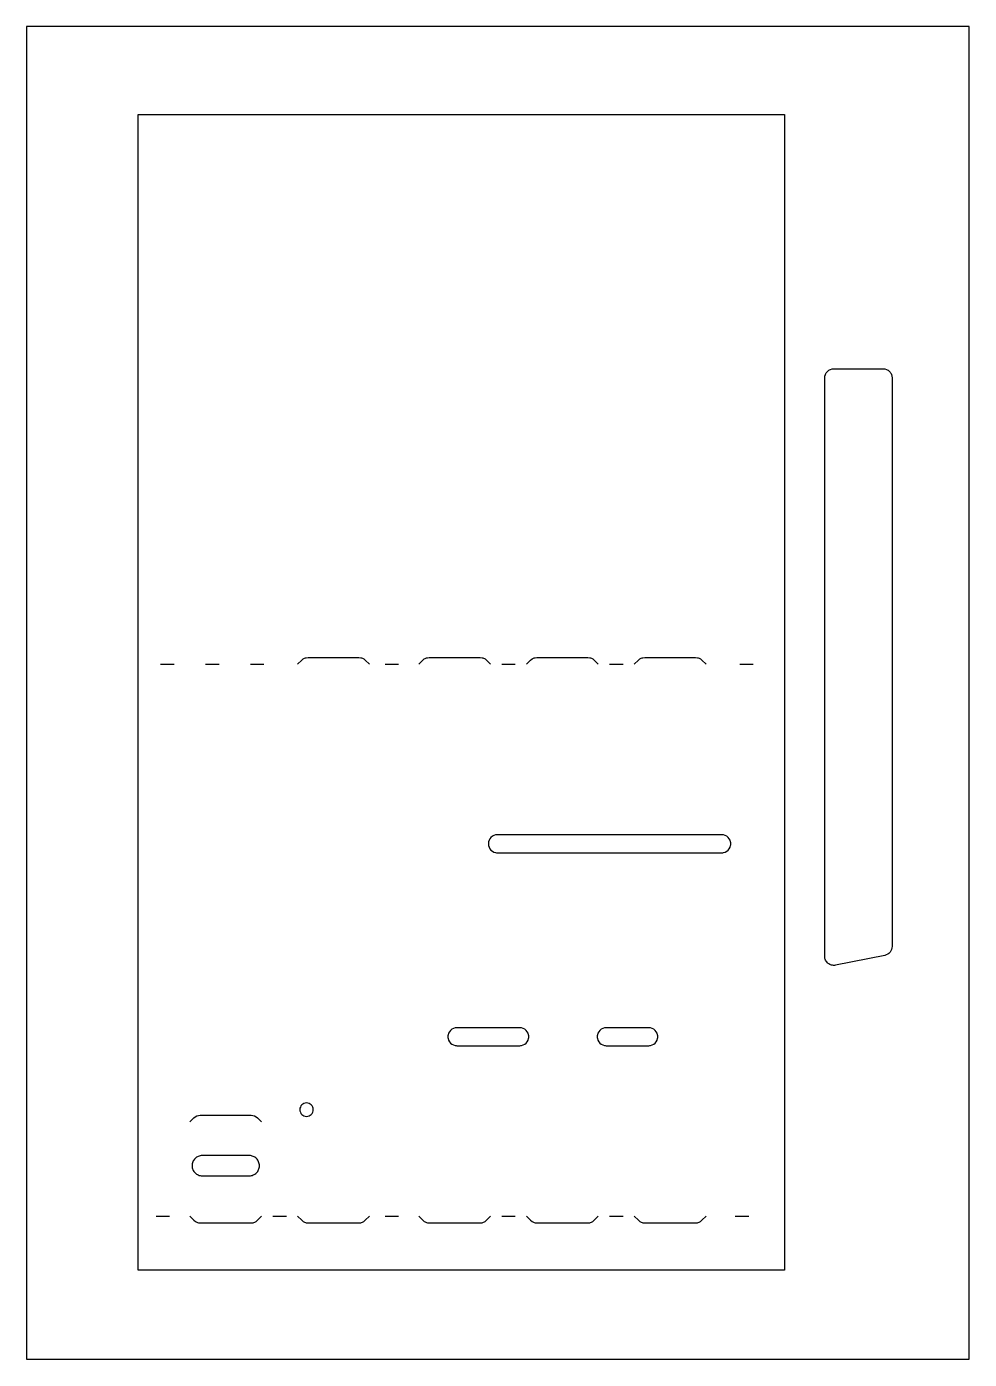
# Model space of a CAD drawing. Header units: millimetres. Extents: x 227 to 437, y -13 to 284.
import ezdxf

# ---------------------------------------------------------------- set-up
doc = ezdxf.new("R2010")
doc.units = ezdxf.units.MM
doc.header["$MEASUREMENT"] = 0
doc.layers.add('Default', color=7, linetype='Continuous')

msp = doc.modelspace()

# ---------------------------------------------------------------- linework, layer by layer
at = {"layer": 'Default'}
for points in [[(437.47, 283.99), (227.47, 283.99)], [(227.47, 283.99), (227.47, -13.01)], [(437.47, -13.01), (437.47, 283.99)], [(324.32, 6.89), (252.32, 6.89), (252.32, 18.89), (252.32, 75.89), (252.32, 141.89), (252.32, 198.89), (252.32, 264.39), (324.32, 264.39), (396.32, 264.39), (396.32, 198.89), (396.32, 141.89), (396.32, 75.89), (396.32, 18.89), (396.32, 6.89), (324.32, 6.89)], [(405.26, 205.74), (405.3, 206.1), (405.4, 206.47), (405.49, 206.66), (405.59, 206.83), (405.71, 207), (405.85, 207.15), (406, 207.29), (406.17, 207.41), (406.35, 207.51), (406.53, 207.6), (406.9, 207.7), (407.26, 207.74), (418.26, 207.74), (418.63, 207.7), (419, 207.6), (419.18, 207.51), (419.36, 207.41), (419.52, 207.29), (419.68, 207.15), (419.82, 207), (419.94, 206.83), (420.04, 206.66), (420.12, 206.47), (420.23, 206.1), (420.26, 205.74), (420.26, 78.98), (420.24, 78.66), (420.15, 78.33), (420.01, 78.01), (419.81, 77.72), (419.56, 77.46), (419.28, 77.26), (418.97, 77.11), (418.66, 77.02), (407.66, 74.82), (407.44, 74.79), (407.22, 74.79), (407, 74.8), (406.78, 74.84), (406.57, 74.91), (406.36, 75), (406.17, 75.11), (406, 75.24), (405.84, 75.38), (405.69, 75.55), (405.56, 75.73), (405.46, 75.93), (405.37, 76.14), (405.31, 76.35), (405.28, 76.57), (405.26, 76.78), (405.26, 205.74)], [(287.82, 141.89), (288.74, 142.8)], [(288.74, 142.8), (289.05, 143.07), (289.21, 143.17), (289.38, 143.25), (289.56, 143.31), (289.74, 143.36), (290.15, 143.39)], [(290.15, 143.39), (301.5, 143.39)], [(301.5, 143.39), (301.91, 143.36), (302.09, 143.31), (302.27, 143.25), (302.44, 143.17), (302.6, 143.07), (302.91, 142.8)], [(302.91, 142.8), (303.82, 141.89)], [(314.82, 141.89), (315.74, 142.8)], [(315.74, 142.8), (316.05, 143.07), (316.21, 143.17), (316.38, 143.25), (316.56, 143.31), (316.74, 143.36), (317.15, 143.39)], [(317.15, 143.39), (328.5, 143.39)], [(328.5, 143.39), (328.91, 143.36), (329.09, 143.31), (329.27, 143.25), (329.44, 143.17), (329.6, 143.07), (329.91, 142.8)], [(329.91, 142.8), (330.82, 141.89)], [(338.82, 141.89), (339.74, 142.8)], [(339.74, 142.8), (340.05, 143.07), (340.21, 143.17), (340.38, 143.25), (340.56, 143.31), (340.74, 143.36), (341.15, 143.39)], [(341.15, 143.39), (352.5, 143.39)], [(352.5, 143.39), (352.91, 143.36), (353.09, 143.31), (353.27, 143.25), (353.44, 143.17), (353.6, 143.07), (353.91, 142.8)], [(353.91, 142.8), (354.82, 141.89)], [(362.82, 141.89), (363.74, 142.8)], [(363.74, 142.8), (364.05, 143.07), (364.21, 143.17), (364.38, 143.25), (364.56, 143.31), (364.74, 143.36), (365.15, 143.39)], [(365.15, 143.39), (376.5, 143.39)], [(376.5, 143.39), (376.91, 143.36), (377.09, 143.31), (377.27, 143.25), (377.44, 143.17), (377.6, 143.07), (377.91, 142.8)], [(377.91, 142.8), (378.82, 141.89)], [(257.32, 141.89), (260.32, 141.89)], [(267.32, 141.89), (270.32, 141.89)], [(277.32, 141.89), (280.32, 141.89)], [(307.32, 141.89), (310.32, 141.89)], [(333.32, 141.89), (336.32, 141.89)], [(357.32, 141.89), (360.32, 141.89)], [(386.32, 141.89), (389.32, 141.89)], [(332.32, 103.89), (332.12, 103.88), (331.92, 103.85), (331.55, 103.73), (331.21, 103.55), (330.91, 103.3), (330.67, 103.01), (330.48, 102.67), (330.36, 102.29), (330.33, 102.09), (330.32, 101.89)], [(330.32, 101.89), (330.33, 101.68), (330.36, 101.49), (330.48, 101.11), (330.67, 100.77), (330.91, 100.48), (331.21, 100.23), (331.55, 100.05), (331.92, 99.93), (332.12, 99.9), (332.32, 99.89)], [(382.32, 103.89), (332.32, 103.89)], [(384.32, 101.89), (384.31, 102.09), (384.28, 102.29), (384.17, 102.67), (383.98, 103.01), (383.74, 103.3), (383.44, 103.55), (383.1, 103.73), (382.73, 103.85), (382.53, 103.88), (382.32, 103.89)], [(382.32, 99.89), (382.53, 99.9), (382.73, 99.93), (383.1, 100.05), (383.44, 100.23), (383.74, 100.48), (383.98, 100.77), (384.17, 101.11), (384.28, 101.49), (384.31, 101.68), (384.32, 101.89)], [(332.32, 99.89), (382.32, 99.89)], [(323.32, 60.89), (323.12, 60.88), (322.92, 60.85), (322.55, 60.73), (322.21, 60.55), (321.91, 60.3), (321.67, 60.01), (321.48, 59.67), (321.36, 59.29), (321.33, 59.09), (321.32, 58.89)], [(337.32, 60.89), (323.32, 60.89)], [(339.32, 58.89), (339.31, 59.09), (339.28, 59.29), (339.17, 59.67), (338.98, 60.01), (338.74, 60.3), (338.44, 60.55), (338.1, 60.73), (337.73, 60.85), (337.53, 60.88), (337.32, 60.89)], [(356.57, 60.89), (356.37, 60.88), (356.17, 60.85), (355.8, 60.73), (355.46, 60.55), (355.16, 60.3), (354.92, 60.01), (354.73, 59.67), (354.61, 59.29), (354.58, 59.09), (354.57, 58.89)], [(366.07, 60.89), (356.57, 60.89)], [(368.07, 58.89), (368.06, 59.09), (368.03, 59.29), (367.92, 59.67), (367.73, 60.01), (367.49, 60.3), (367.19, 60.55), (366.85, 60.73), (366.48, 60.85), (366.28, 60.88), (366.07, 60.89)], [(321.32, 58.89), (321.33, 58.68), (321.36, 58.49), (321.48, 58.11), (321.67, 57.77), (321.91, 57.48), (322.21, 57.23), (322.55, 57.05), (322.92, 56.93), (323.12, 56.9), (323.32, 56.89)], [(323.32, 56.89), (337.32, 56.89)], [(337.32, 56.89), (337.53, 56.9), (337.73, 56.93), (338.1, 57.05), (338.44, 57.23), (338.74, 57.48), (338.98, 57.77), (339.17, 58.11), (339.28, 58.49), (339.31, 58.68), (339.32, 58.89)], [(354.57, 58.89), (354.58, 58.68), (354.61, 58.49), (354.73, 58.11), (354.92, 57.77), (355.16, 57.48), (355.46, 57.23), (355.8, 57.05), (356.17, 56.93), (356.37, 56.9), (356.57, 56.89)], [(356.57, 56.89), (366.07, 56.89)], [(366.07, 56.89), (366.28, 56.9), (366.48, 56.93), (366.85, 57.05), (367.19, 57.23), (367.49, 57.48), (367.73, 57.77), (367.92, 58.11), (368.03, 58.49), (368.06, 58.68), (368.07, 58.89)], [(289.82, 44.14), (289.52, 44.11), (289.24, 44.02), (288.99, 43.88), (288.76, 43.7), (288.58, 43.48), (288.44, 43.22), (288.35, 42.94), (288.32, 42.64)], [(288.32, 42.64), (288.35, 42.34), (288.44, 42.06), (288.58, 41.8), (288.76, 41.58), (288.99, 41.4), (289.24, 41.26), (289.52, 41.17), (289.82, 41.14)], [(291.32, 42.64), (291.29, 42.94), (291.21, 43.22), (291.07, 43.48), (290.88, 43.7), (290.66, 43.88), (290.41, 44.02), (290.13, 44.11), (289.82, 44.14)], [(289.82, 41.14), (290.13, 41.17), (290.41, 41.26), (290.66, 41.4), (290.88, 41.58), (291.07, 41.8), (291.21, 42.06), (291.29, 42.34), (291.32, 42.64)], [(263.82, 39.89), (264.74, 40.8)], [(264.74, 40.8), (265.04, 41.05), (265.39, 41.24), (265.76, 41.35), (266.15, 41.39)], [(266.15, 41.39), (277.5, 41.39)], [(277.5, 41.39), (277.89, 41.35), (278.26, 41.24), (278.61, 41.05), (278.91, 40.8)], [(278.91, 40.8), (279.82, 39.89)], [(266.57, 32.39), (266.34, 32.38), (266.12, 32.34), (265.91, 32.29), (265.7, 32.21), (265.5, 32.12), (265.32, 32.01), (265.14, 31.88), (264.98, 31.73), (264.84, 31.57), (264.71, 31.4), (264.6, 31.21), (264.5, 31.02), (264.43, 30.81), (264.37, 30.59), (264.34, 30.37), (264.32, 30.14)], [(264.32, 30.14), (264.34, 29.91), (264.37, 29.69), (264.43, 29.47), (264.5, 29.26), (264.6, 29.07), (264.71, 28.88), (264.84, 28.71), (264.98, 28.55), (265.14, 28.4), (265.32, 28.27), (265.5, 28.16), (265.7, 28.07), (265.91, 27.99), (266.12, 27.94), (266.34, 27.9), (266.57, 27.89)], [(277.07, 32.39), (266.57, 32.39)], [(279.32, 30.14), (279.31, 30.37), (279.28, 30.59), (279.22, 30.81), (279.15, 31.02), (279.05, 31.21), (278.94, 31.4), (278.81, 31.57), (278.67, 31.73), (278.51, 31.88), (278.33, 32.01), (278.15, 32.12), (277.95, 32.21), (277.74, 32.29), (277.53, 32.34), (277.3, 32.38), (277.07, 32.39)], [(277.07, 27.89), (277.3, 27.9), (277.53, 27.94), (277.74, 27.99), (277.95, 28.07), (278.15, 28.16), (278.33, 28.27), (278.51, 28.4), (278.67, 28.55), (278.81, 28.71), (278.94, 28.88), (279.05, 29.07), (279.15, 29.26), (279.22, 29.47), (279.28, 29.69), (279.31, 29.91), (279.32, 30.14)], [(266.57, 27.89), (277.07, 27.89)], [(256.32, 18.89), (259.32, 18.89)], [(263.82, 18.89), (264.74, 17.98)], [(264.74, 17.98), (265.05, 17.71), (265.21, 17.61), (265.38, 17.53), (265.56, 17.47), (265.74, 17.42), (266.15, 17.39)], [(277.5, 17.39), (277.91, 17.42), (278.09, 17.47), (278.27, 17.53), (278.44, 17.61), (278.6, 17.71), (278.91, 17.98)], [(278.91, 17.98), (279.82, 18.89)], [(282.32, 18.89), (285.32, 18.89)], [(287.82, 18.89), (288.74, 17.98)], [(288.74, 17.98), (289.05, 17.71), (289.21, 17.61), (289.38, 17.53), (289.56, 17.47), (289.74, 17.42), (290.15, 17.39)], [(301.5, 17.39), (301.91, 17.42), (302.09, 17.47), (302.27, 17.53), (302.44, 17.61), (302.6, 17.71), (302.91, 17.98)], [(302.91, 17.98), (303.82, 18.89)], [(307.32, 18.89), (310.32, 18.89)], [(314.82, 18.89), (315.74, 17.98)], [(315.74, 17.98), (316.05, 17.71), (316.21, 17.61), (316.38, 17.53), (316.56, 17.47), (316.74, 17.42), (317.15, 17.39)], [(328.5, 17.39), (328.91, 17.42), (329.09, 17.47), (329.27, 17.53), (329.44, 17.61), (329.6, 17.71), (329.91, 17.98)], [(329.91, 17.98), (330.82, 18.89)], [(333.32, 18.89), (336.32, 18.89)], [(338.82, 18.89), (339.74, 17.98)], [(339.74, 17.98), (340.05, 17.71), (340.21, 17.61), (340.38, 17.53), (340.56, 17.47), (340.74, 17.42), (341.15, 17.39)], [(352.5, 17.39), (352.91, 17.42), (353.09, 17.47), (353.27, 17.53), (353.44, 17.61), (353.6, 17.71), (353.91, 17.98)], [(353.91, 17.98), (354.82, 18.89)], [(357.32, 18.89), (360.32, 18.89)], [(362.82, 18.89), (363.74, 17.98)], [(363.74, 17.98), (364.05, 17.71), (364.21, 17.61), (364.38, 17.53), (364.56, 17.47), (364.74, 17.42), (365.15, 17.39)], [(376.5, 17.39), (376.91, 17.42), (377.09, 17.47), (377.27, 17.53), (377.44, 17.61), (377.6, 17.71), (377.91, 17.98)], [(377.91, 17.98), (378.82, 18.89)], [(385.32, 18.89), (388.32, 18.89)], [(266.15, 17.39), (277.5, 17.39)], [(290.15, 17.39), (301.5, 17.39)], [(317.15, 17.39), (328.5, 17.39)], [(341.15, 17.39), (352.5, 17.39)], [(365.15, 17.39), (376.5, 17.39)], [(227.47, -13.01), (437.47, -13.01)]]:
    msp.add_lwpolyline(points, dxfattribs=at)

doc.saveas('drawing.dxf')
